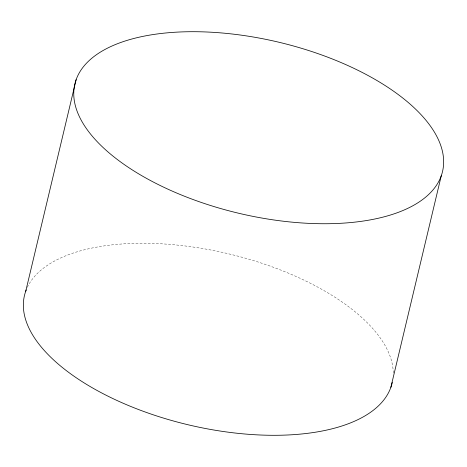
<?xml version="1.0" encoding="UTF-8"?>
<svg xmlns="http://www.w3.org/2000/svg" width="467" height="467" viewBox="0 0 467 467"><rect width="100%" height="100%" fill="white"/><g stroke="black" fill="none" stroke-linecap="round" stroke-linejoin="round"><path stroke-width="0.35" stroke-dasharray="2.33 1.75" d="M27.337 287.363A188.972 87.843 13.4 0 1 227.849 253.639A188.972 87.843 13.4 0 1 393.249 373.746"/><path stroke-width="0.7" d="M25.738 291.221L76.139 79.659M390.861 387.341L441.262 175.779A188.972 87.843 13.4 0 0 193.081 31.703A188.972 87.843 13.4 0 0 141.758 175.68A188.972 87.843 13.4 0 0 441.262 175.779M392.268 382.455A188.972 87.843 13.4 0 1 182.521 423.4A188.972 87.843 13.4 0 1 26.222 289.925"/></g></svg>
